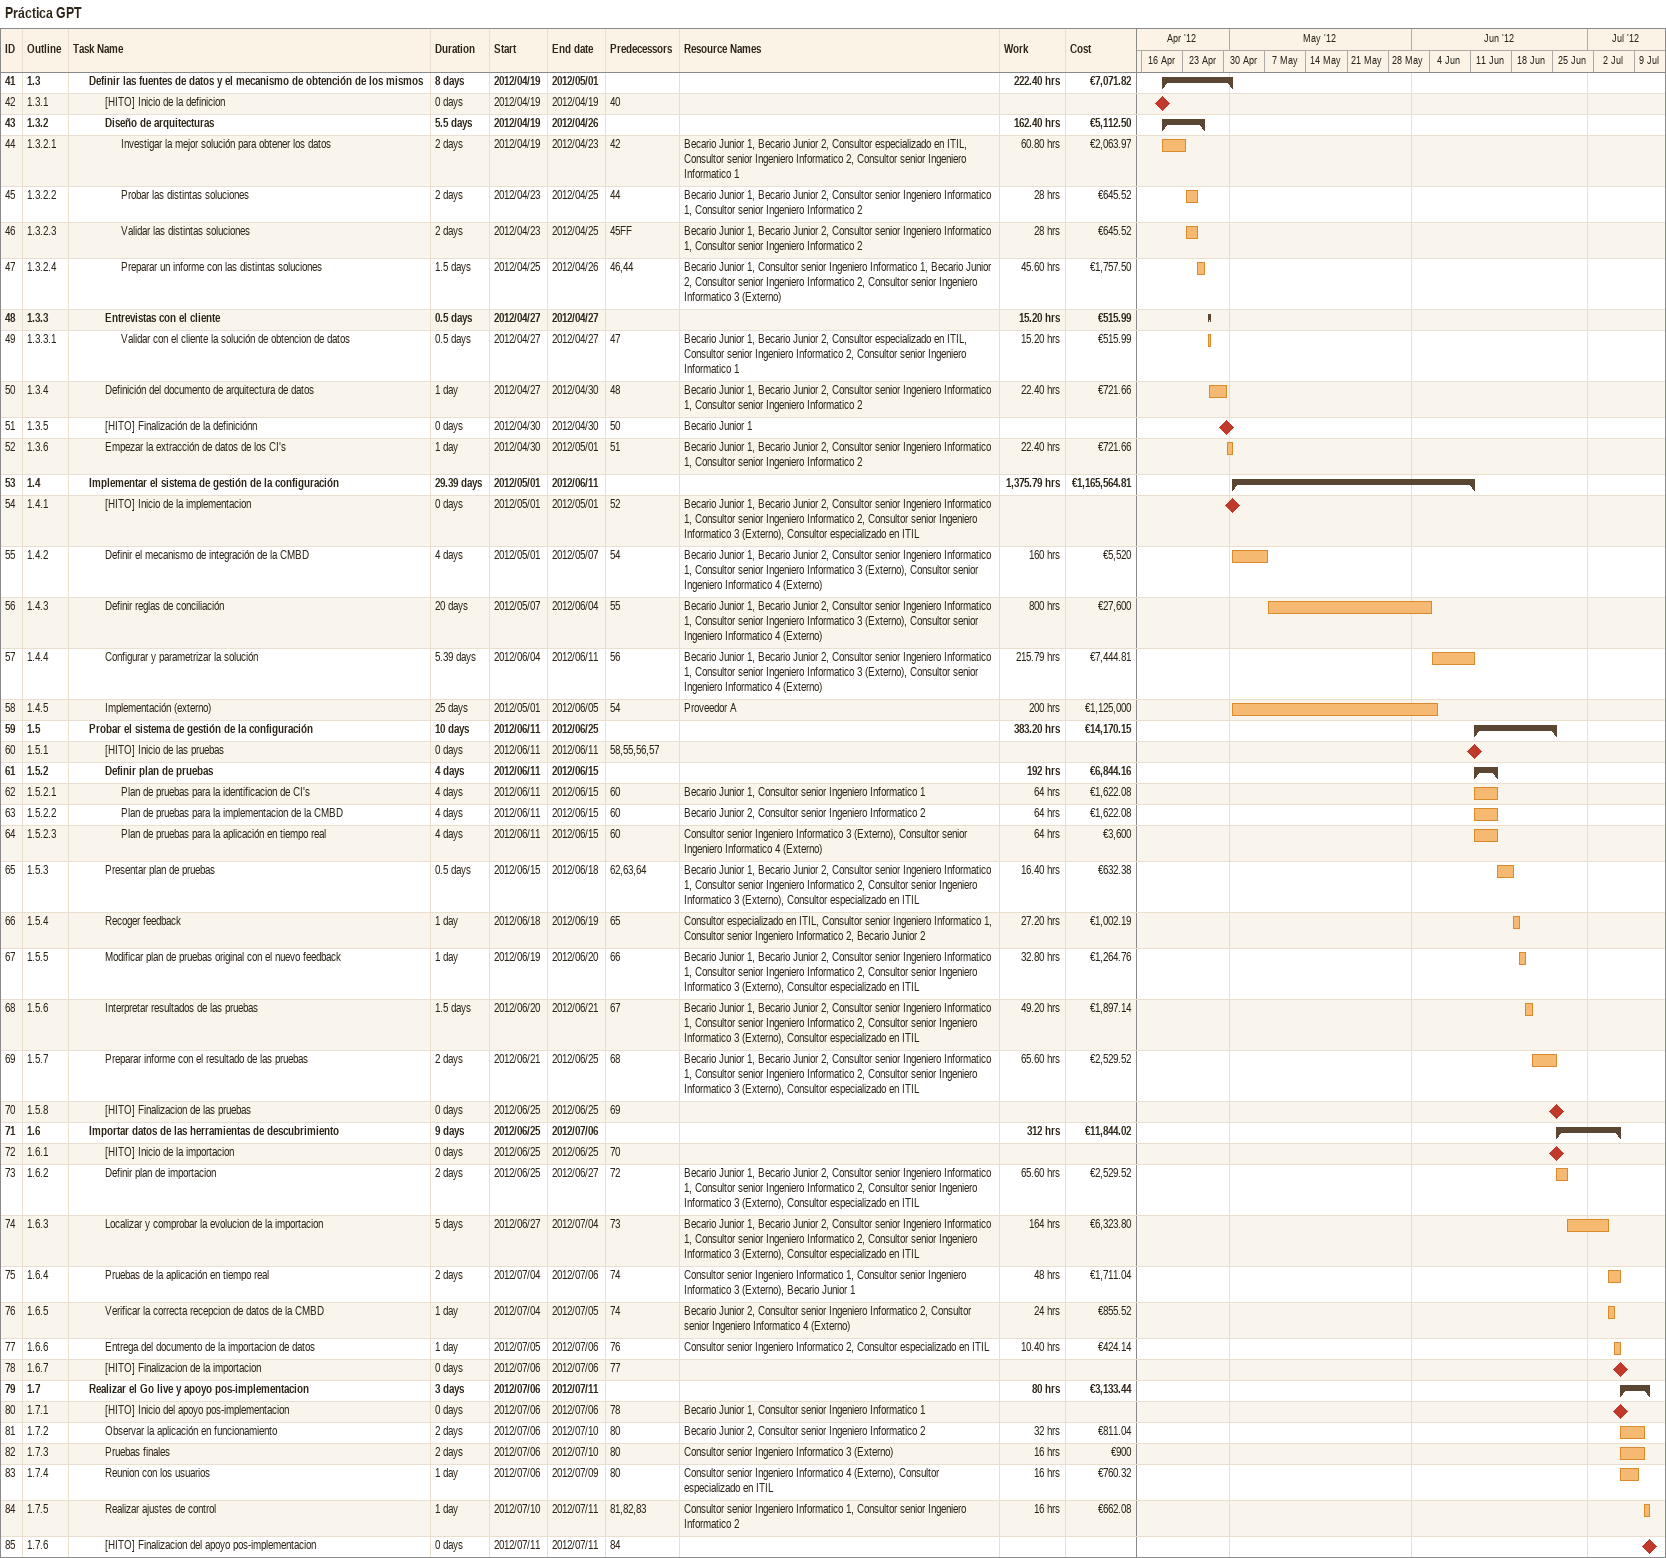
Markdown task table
Práctica GPT

| ID | WBS | Task | Duration | Start | Finish | Predecessors | Resources | Work (h) | Cost (€) |
|---|---|---|---|---|---|---|---|---|---|
| 41 | 1.3 | **Definir las fuentes de datos y el mecanismo de obtención de los mismos** | 8d | 2012-04-19 | 2012-05-01 |  |  | 222.40 | 7071.82 |
| 42 | 1.3.1 | [HITO] Inicio de la definicion | 0d | 2012-04-19 | 2012-04-19 | 40 |  |  |  |
| 43 | 1.3.2 | **Diseño de arquitecturas** | 5.5d | 2012-04-19 | 2012-04-26 |  |  | 162.40 | 5112.50 |
| 44 | 1.3.2.1 | Investigar la mejor solución para obtener los datos | 2d | 2012-04-19 | 2012-04-23 | 42 | Becario Junior 1, Becario Junior 2, Consultor especializado en ITIL, Consultor senior Ingeniero Informatico 2, Consultor senior Ingeniero Informatico 1 | 60.80 | 2063.97 |
| 45 | 1.3.2.2 | Probar las distintas soluciones | 2d | 2012-04-23 | 2012-04-25 | 44 | Becario Junior 1, Becario Junior 2, Consultor senior Ingeniero Informatico 1, Consultor senior Ingeniero Informatico 2 | 28 | 645.52 |
| 46 | 1.3.2.3 | Validar las distintas soluciones | 2d | 2012-04-23 | 2012-04-25 | 45FF | Becario Junior 1, Becario Junior 2, Consultor senior Ingeniero Informatico 1, Consultor senior Ingeniero Informatico 2 | 28 | 645.52 |
| 47 | 1.3.2.4 | Preparar un informe con las distintas soluciones | 1.5d | 2012-04-25 | 2012-04-26 | 46, 44 | Becario Junior 1, Consultor senior Ingeniero Informatico 1, Becario Junior 2, Consultor senior Ingeniero Informatico 2, Consultor senior Ingeniero Informatico 3 (Externo) | 45.60 | 1757.50 |
| 48 | 1.3.3 | **Entrevistas con el cliente** | 0.5d | 2012-04-27 | 2012-04-27 |  |  | 15.20 | 515.99 |
| 49 | 1.3.3.1 | Validar con el cliente la solución de obtencion de datos | 0.5d | 2012-04-27 | 2012-04-27 | 47 | Becario Junior 1, Becario Junior 2, Consultor especializado en ITIL, Consultor senior Ingeniero Informatico 2, Consultor senior Ingeniero Informatico 1 | 15.20 | 515.99 |
| 50 | 1.3.4 | Definición del documento de arquitectura de datos | 1d | 2012-04-27 | 2012-04-30 | 48 | Becario Junior 1, Becario Junior 2, Consultor senior Ingeniero Informatico 1, Consultor senior Ingeniero Informatico 2 | 22.40 | 721.66 |
| 51 | 1.3.5 | [HITO] Finalización de la definiciónn | 0d | 2012-04-30 | 2012-04-30 | 50 | Becario Junior 1 |  |  |
| 52 | 1.3.6 | Empezar la extracción de datos de los CI's | 1d | 2012-04-30 | 2012-05-01 | 51 | Becario Junior 1, Becario Junior 2, Consultor senior Ingeniero Informatico 1, Consultor senior Ingeniero Informatico 2 | 22.40 | 721.66 |
| 53 | 1.4 | **Implementar el sistema de gestión de la configuración** | 29.39d | 2012-05-01 | 2012-06-11 |  |  | 1375.79 | 1165564.81 |
| 54 | 1.4.1 | [HITO] Inicio de la implementacion | 0d | 2012-05-01 | 2012-05-01 | 52 | Becario Junior 1, Becario Junior 2, Consultor senior Ingeniero Informatico 1, Consultor senior Ingeniero Informatico 2, Consultor senior Ingeniero Informatico 3 (Externo), Consultor especializado en ITIL |  |  |
| 55 | 1.4.2 | Definir el mecanismo de integración de la CMBD | 4d | 2012-05-01 | 2012-05-07 | 54 | Becario Junior 1, Becario Junior 2, Consultor senior Ingeniero Informatico 1, Consultor senior Ingeniero Informatico 3 (Externo), Consultor senior Ingeniero Informatico 4 (Externo) | 160 | 5520 |
| 56 | 1.4.3 | Definir reglas de conciliación | 20d | 2012-05-07 | 2012-06-04 | 55 | Becario Junior 1, Becario Junior 2, Consultor senior Ingeniero Informatico 1, Consultor senior Ingeniero Informatico 3 (Externo), Consultor senior Ingeniero Informatico 4 (Externo) | 800 | 27600 |
| 57 | 1.4.4 | Configurar y parametrizar la solución | 5.39d | 2012-06-04 | 2012-06-11 | 56 | Becario Junior 1, Becario Junior 2, Consultor senior Ingeniero Informatico 1, Consultor senior Ingeniero Informatico 3 (Externo), Consultor senior Ingeniero Informatico 4 (Externo) | 215.79 | 7444.81 |
| 58 | 1.4.5 | Implementación (externo) | 25d | 2012-05-01 | 2012-06-05 | 54 | Proveedor A | 200 | 1125000 |
| 59 | 1.5 | **Probar el sistema de gestión de la configuración** | 10d | 2012-06-11 | 2012-06-25 |  |  | 383.20 | 14170.15 |
| 60 | 1.5.1 | [HITO] Inicio de las pruebas | 0d | 2012-06-11 | 2012-06-11 | 58, 55, 56, 57 |  |  |  |
| 61 | 1.5.2 | **Definir plan de pruebas** | 4d | 2012-06-11 | 2012-06-15 |  |  | 192 | 6844.16 |
| 62 | 1.5.2.1 | Plan de pruebas para la identificacion de CI's | 4d | 2012-06-11 | 2012-06-15 | 60 | Becario Junior 1, Consultor senior Ingeniero Informatico 1 | 64 | 1622.08 |
| 63 | 1.5.2.2 | Plan de pruebas para la implementacion de la CMBD | 4d | 2012-06-11 | 2012-06-15 | 60 | Becario Junior 2, Consultor senior Ingeniero Informatico 2 | 64 | 1622.08 |
| 64 | 1.5.2.3 | Plan de pruebas para la aplicación en tiempo real | 4d | 2012-06-11 | 2012-06-15 | 60 | Consultor senior Ingeniero Informatico 3 (Externo), Consultor senior Ingeniero Informatico 4 (Externo) | 64 | 3600 |
| 65 | 1.5.3 | Presentar plan de pruebas | 0.5d | 2012-06-15 | 2012-06-18 | 62, 63, 64 | Becario Junior 1, Becario Junior 2, Consultor senior Ingeniero Informatico 1, Consultor senior Ingeniero Informatico 2, Consultor senior Ingeniero Informatico 3 (Externo), Consultor especializado en ITIL | 16.40 | 632.38 |
| 66 | 1.5.4 | Recoger feedback | 1d | 2012-06-18 | 2012-06-19 | 65 | Consultor especializado en ITIL, Consultor senior Ingeniero Informatico 1, Consultor senior Ingeniero Informatico 2, Becario Junior 2 | 27.20 | 1002.19 |
| 67 | 1.5.5 | Modificar plan de pruebas original con el nuevo feedback | 1d | 2012-06-19 | 2012-06-20 | 66 | Becario Junior 1, Becario Junior 2, Consultor senior Ingeniero Informatico 1, Consultor senior Ingeniero Informatico 2, Consultor senior Ingeniero Informatico 3 (Externo), Consultor especializado en ITIL | 32.80 | 1264.76 |
| 68 | 1.5.6 | Interpretar resultados de las pruebas | 1.5d | 2012-06-20 | 2012-06-21 | 67 | Becario Junior 1, Becario Junior 2, Consultor senior Ingeniero Informatico 1, Consultor senior Ingeniero Informatico 2, Consultor senior Ingeniero Informatico 3 (Externo), Consultor especializado en ITIL | 49.20 | 1897.14 |
| 69 | 1.5.7 | Preparar informe con el resultado de las pruebas | 2d | 2012-06-21 | 2012-06-25 | 68 | Becario Junior 1, Becario Junior 2, Consultor senior Ingeniero Informatico 1, Consultor senior Ingeniero Informatico 2, Consultor senior Ingeniero Informatico 3 (Externo), Consultor especializado en ITIL | 65.60 | 2529.52 |
| 70 | 1.5.8 | [HITO] Finalizacion de las pruebas | 0d | 2012-06-25 | 2012-06-25 | 69 |  |  |  |
| 71 | 1.6 | **Importar datos de las herramientas de descubrimiento** | 9d | 2012-06-25 | 2012-07-06 |  |  | 312 | 11844.02 |
| 72 | 1.6.1 | [HITO] Inicio de la importacion | 0d | 2012-06-25 | 2012-06-25 | 70 |  |  |  |
| 73 | 1.6.2 | Definir plan de importacion | 2d | 2012-06-25 | 2012-06-27 | 72 | Becario Junior 1, Becario Junior 2, Consultor senior Ingeniero Informatico 1, Consultor senior Ingeniero Informatico 2, Consultor senior Ingeniero Informatico 3 (Externo), Consultor especializado en ITIL | 65.60 | 2529.52 |
| 74 | 1.6.3 | Localizar y comprobar la evolucion de la importacion | 5d | 2012-06-27 | 2012-07-04 | 73 | Becario Junior 1, Becario Junior 2, Consultor senior Ingeniero Informatico 1, Consultor senior Ingeniero Informatico 2, Consultor senior Ingeniero Informatico 3 (Externo), Consultor especializado en ITIL | 164 | 6323.80 |
| 75 | 1.6.4 | Pruebas de la aplicación en tiempo real | 2d | 2012-07-04 | 2012-07-06 | 74 | Consultor senior Ingeniero Informatico 1, Consultor senior Ingeniero Informatico 3 (Externo), Becario Junior 1 | 48 | 1711.04 |
| 76 | 1.6.5 | Verificar la correcta recepcion de datos de la CMBD | 1d | 2012-07-04 | 2012-07-05 | 74 | Becario Junior 2, Consultor senior Ingeniero Informatico 2, Consultor senior Ingeniero Informatico 4 (Externo) | 24 | 855.52 |
| 77 | 1.6.6 | Entrega del documento de la importacion de datos | 1d | 2012-07-05 | 2012-07-06 | 76 | Consultor senior Ingeniero Informatico 2, Consultor especializado en ITIL | 10.40 | 424.14 |
| 78 | 1.6.7 | [HITO] Finalizacion de la importacion | 0d | 2012-07-06 | 2012-07-06 | 77 |  |  |  |
| 79 | 1.7 | **Realizar el Go live y apoyo pos-implementacion** | 3d | 2012-07-06 | 2012-07-11 |  |  | 80 | 3133.44 |
| 80 | 1.7.1 | [HITO] Inicio del apoyo pos-implementacion | 0d | 2012-07-06 | 2012-07-06 | 78 | Becario Junior 1, Consultor senior Ingeniero Informatico 1 |  |  |
| 81 | 1.7.2 | Observar la aplicación en funcionamiento | 2d | 2012-07-06 | 2012-07-10 | 80 | Becario Junior 2, Consultor senior Ingeniero Informatico 2 | 32 | 811.04 |
| 82 | 1.7.3 | Pruebas finales | 2d | 2012-07-06 | 2012-07-10 | 80 | Consultor senior Ingeniero Informatico 3 (Externo) | 16 | 900 |
| 83 | 1.7.4 | Reunion con los usuarios | 1d | 2012-07-06 | 2012-07-09 | 80 | Consultor senior Ingeniero Informatico 4 (Externo), Consultor especializado en ITIL | 16 | 760.32 |
| 84 | 1.7.5 | Realizar ajustes de control | 1d | 2012-07-10 | 2012-07-11 | 81, 82, 83 | Consultor senior Ingeniero Informatico 1, Consultor senior Ingeniero Informatico 2 | 16 | 662.08 |
| 85 | 1.7.6 | [HITO] Finalizacion del apoyo pos-implementacion | 0d | 2012-07-11 | 2012-07-11 | 84 |  |  |  |
